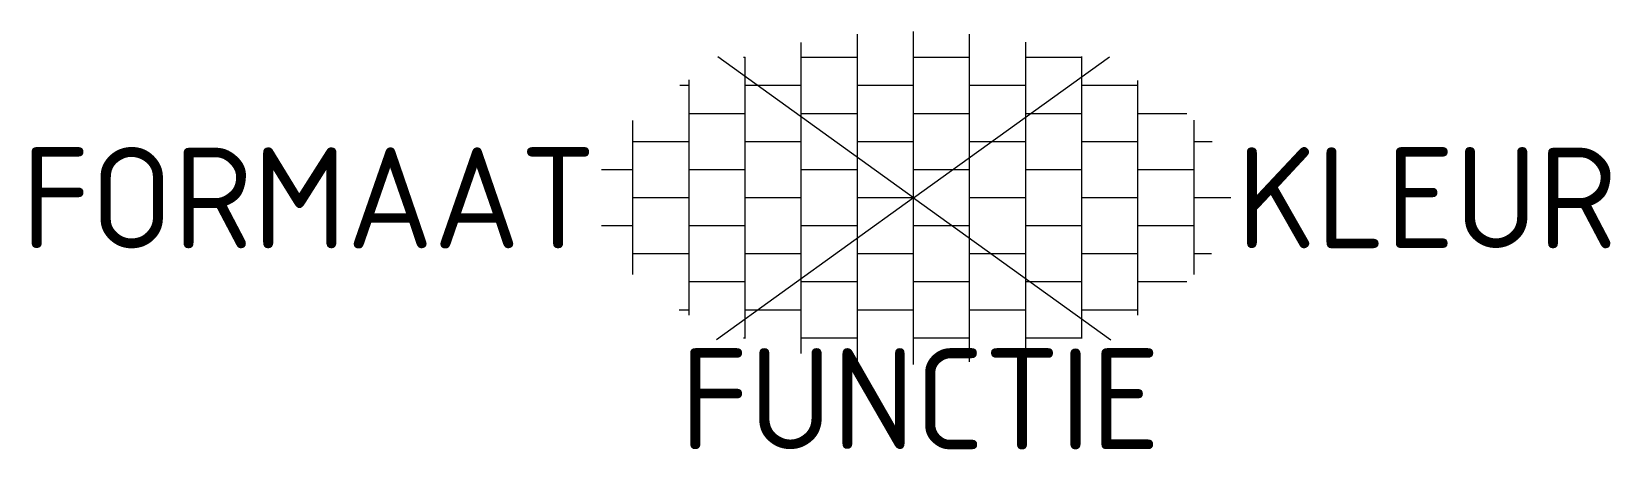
# Model space of a CAD drawing. Extents: x -15.7 to 12.4, y -4.5 to 3.
import ezdxf
from ezdxf.enums import TextEntityAlignment as Align

# ---------------------------------------------------------------- set-up
doc = ezdxf.new("R2010")
doc.units = 0
doc.styles.add('NLCS-ISO', font='NLCS-ISO.ttf')

msp = doc.modelspace()

# ---------------------------------------------------------------- linework, layer by layer
for p, q in [((-1, 2), (-1, 2.916)), ((0, 2), (0, 2.963)), ((1, 2), (1, 2.917)), ((-2, 2), (-2, 2.77)), ((2, 2), (2, 2.774)), ((-3, 2.5), (-3.03, 2.5)), ((-3, 2), (-3, 2.51)), ((-1, 2.5), (-2, 2.5)), ((1, 2.5), (0, 2.5)), ((3, 2.5), (2, 2.5)), ((3, 2), (3, 2.52)), ((-4, 2), (-4.164, 2)), ((-4, 2), (-4, 2.102)), ((-4, 1), (-4, 2)), ((-2, 2), (-3, 2)), ((-3, 1), (-3, 2)), ((-2, 1), (-2, 2)), ((0, 2), (-1, 2)), ((-1, 1), (-1, 2)), ((0, 1), (0, 2)), ((2, 2), (1, 2)), ((1, 1), (1, 2)), ((2, 1), (2, 2)), ((4, 2), (3, 2)), ((3, 1), (3, 2)), ((4, 2), (4, 2.089)), ((4, 1), (4, 2)), ((-3, 1.5), (-4, 1.5)), ((-1, 1.5), (-2, 1.5)), ((1, 1.5), (0, 1.5)), ((3, 1.5), (2, 1.5)), ((4.873, 1.5), (4, 1.5)), ((-5, 1), (-5, 1.377)), ((5, 1), (5, 1.382)), ((-4, 1), (-5, 1)), ((-5, 0), (-5, 1)), ((-4, 0), (-4, 1)), ((-2, 1), (-3, 1)), ((-3, 0), (-3, 1)), ((-2, 0), (-2, 1)), ((0, 1), (-1, 1)), ((-1, 0), (-1, 1)), ((0, 0), (0, 1)), ((2, 1), (1, 1)), ((1, 0), (1, 1)), ((2, 0), (2, 1)), ((4, 1), (3, 1)), ((3, 0), (3, 1)), ((4, 0), (4, 1)), ((5.325, 1), (5, 1)), ((5, 0), (5, 1)), ((-5, 0.5), (-5.559, 0.5)), ((-3, 0.5), (-4, 0.5)), ((-1, 0.5), (-2, 0.5)), ((1, 0.5), (0, 0.5)), ((3, 0.5), (2, 0.5)), ((5, 0.5), (4, 0.5)), ((-4, 0), (-5, 0)), ((-5, -1), (-5, 0)), ((-4, -1), (-4, 0)), ((-2, 0), (-3, 0)), ((-3, -1), (-3, 0)), ((-2, -1), (-2, 0)), ((0, 0), (-1, 0)), ((-1, -1), (-1, 0)), ((0, -1), (0, 0)), ((2, 0), (1, 0)), ((1, -1), (1, 0)), ((2, -1), (2, 0)), ((4, 0), (3, 0)), ((3, -1), (3, 0)), ((4, -1), (4, 0)), ((5.658, 0), (5, 0)), ((5, -1), (5, 0)), ((-5, -0.5), (-5.56, -0.5)), ((-3, -0.5), (-4, -0.5)), ((-1, -0.5), (-2, -0.5)), ((1, -0.5), (0, -0.5)), ((3, -0.5), (2, -0.5)), ((5, -0.5), (4, -0.5)), ((-4, -1), (-5, -1)), ((-5, -1.369), (-5, -1)), ((-4, -2), (-4, -1)), ((-2, -1), (-3, -1)), ((-3, -2), (-3, -1)), ((-2, -2), (-2, -1)), ((0, -1), (-1, -1)), ((-1, -2), (-1, -1)), ((0, -2), (0, -1)), ((2, -1), (1, -1)), ((1, -2), (1, -1)), ((2, -2), (2, -1)), ((4, -1), (3, -1)), ((3, -2), (3, -1)), ((4, -2), (4, -1)), ((5.31, -1), (5, -1)), ((5, -1.369), (5, -1)), ((-3, -1.5), (-4, -1.5)), ((-1, -1.5), (-2, -1.5)), ((1, -1.5), (0, -1.5)), ((3, -1.5), (2, -1.5)), ((4.87, -1.5), (4, -1.5)), ((-4, -2), (-4.179, -2)), ((-4, -2.089), (-4, -2)), ((-2, -2), (-3, -2)), ((-3, -2.51), (-3, -2)), ((-2, -2.776), (-2, -2)), ((0, -2), (-1, -2)), ((-1, -2.924), (-1, -2)), ((0, -2.972), (0, -2)), ((2, -2), (1, -2)), ((1, -2.923), (1, -2)), ((2, -2.775), (2, -2)), ((4, -2), (3, -2)), ((3, -2.509), (3, -2)), ((4, -2.09), (4, -2)), ((-3, -2.5), (-3.027, -2.5)), ((-1, -2.5), (-2, -2.5)), ((1, -2.5), (0, -2.5)), ((3, -2.5), (2, -2.5))]:
    msp.add_line(p, q)
at = {"ltscale": 0.1}
for q in [(-3.49, 2.513), (3.49, 2.513), (-3.514, -2.53), (3.514, -2.53)]:
    msp.add_line((0, 0), q, dxfattribs=at)

# ---------------------------------------------------------------- texts
at = {"style": 'NLCS-ISO'}
msp.add_attdef('FORMAAT', text='', height=1.8, dxfattribs=at).set_placement((-5.659, 0), align=Align.MIDDLE_RIGHT)
msp.add_attdef('KLEUR', text='G', height=1.8, dxfattribs=at).set_placement((5.758, 0), align=Align.MIDDLE_LEFT)
at = {"style": 'NLCS-ISO', "flags": 1}
msp.add_attdef('FUNCTIE', text='', height=1.8, dxfattribs=at).set_placement((0.116, -3.585), align=Align.MIDDLE_CENTER)

doc.saveas('drawing.dxf')
